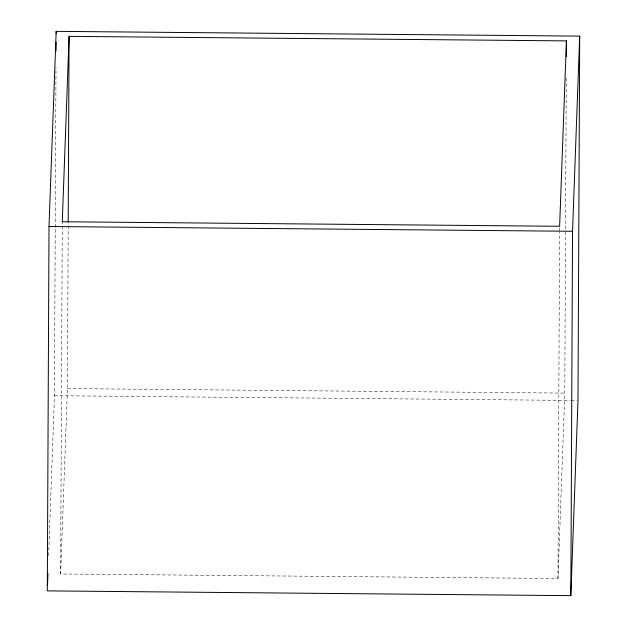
<?xml version="1.0" encoding="UTF-8"?>
<svg xmlns="http://www.w3.org/2000/svg" width="627" height="627" viewBox="0 0 627 627"><rect width="100%" height="100%" fill="white"/><g stroke="black" fill="none" stroke-linecap="round" stroke-linejoin="round"><path stroke-width="0.47" stroke-dasharray="3.13 2.35" d="M48.592 555.749L54.463 395.715L55.247 228.228M55.254 227.248L55.999 67.591M566.252 78.061L564.778 393.105L557.983 578.509L60.631 573.971L62.277 221.746M60.631 573.971L67.434 388.568L68.202 223.22M557.983 578.509L559.597 232.155M559.605 231.175L559.621 227.264M67.434 388.568L564.778 393.105M54.463 395.715L570.162 400.418M571.142 400.434L577.012 400.481"/><path stroke-width="0.94" d="M49.008 226.504L47.307 590.877L570.829 595.65L577.992 400.496L579.693 36.123L56.171 31.35L49.008 226.504L572.537 231.285L579.693 36.123M56.077 50.936L56.116 42.127M56.156 33.309L56.171 31.35M68.21 222.24L69.08 36.35L566.424 40.888L566.353 56.54M570.829 595.65L572.537 231.285M47.527 585.022L47.95 573.313M69.08 36.35L62.277 221.746L559.629 226.284L566.424 40.888"/></g></svg>
